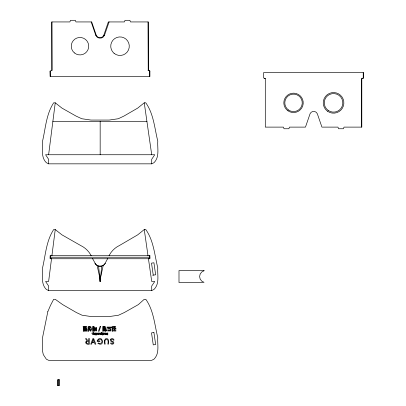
<?xml version="1.0" encoding="UTF-8"?>
<svg xmlns="http://www.w3.org/2000/svg" width="406" height="406" viewBox="0 0 406 406"><rect width="100%" height="100%" fill="white"/><g stroke="black" fill="none" stroke-linecap="round" stroke-linejoin="round"><path stroke-width="0.61" d="M107.752 258.449L104.444 264.529L101.733 266.113L100.165 281.485L98.597 266.128L95.872 264.57L92.507 258.485M48.618 154.742L55.241 102.819L53.663 102.819C46.203 114.259 45.589 128.154 42.554 141.1C43.051 148.363 40.504 156.924 46.345 162.704L48.618 163.841L151.712 163.841L153.986 162.704C159.827 156.924 157.279 148.363 157.777 141.1C154.534 128.113 153.757 114.086 145.805 102.819L144.247 102.819L137.67 108.123L123.901 116.086L118.273 118.74L109.219 120.064L90.985 120.064L81.804 118.74L76.064 116.086L61.991 108.123L55.241 102.819M50.339 258.744L50.314 255.714M51.572 258.338L48.618 281.485L45.589 281.485L48.618 286.032L48.618 290.584L151.712 290.584L153.986 289.448C159.827 283.667 157.279 275.106 157.777 267.843C154.534 254.856 153.757 240.824 145.805 229.563L144.247 229.563L137.67 234.866L119.486 245.478A22.716 22.716 0 0 0 109.574 254.704L109.052 255.775M51.892 255.836L55.241 229.563L53.663 229.563C46.203 241.002 45.589 254.897 42.554 267.843C43.051 275.106 40.504 283.667 46.345 289.448L48.618 290.584M149.712 258.744L149.687 255.714M103.195 265.499L100.556 277.643L100.556 281.485L99.774 281.485L99.774 277.648L97.13 265.529M91.177 21.939L95.77 35.276L96.273 35.276A4.055 4.055 0 0 0 103.753 35.276L108.346 21.939L124.424 21.939L125.028 20.3L129.879 20.3L130.488 21.939L148.266 21.939L148.266 70.451L149.905 71.055L149.905 76.516L50.121 76.516L50.121 71.055L51.953 70.451L51.953 21.939M95.77 35.276A4.725 4.725 0 0 0 104.494 35.276L109.087 21.939M361.589 127.114L361.589 78.602L363.446 77.993L363.446 72.537L263.656 72.537L263.656 77.993L265.296 78.602L265.296 127.114L283.429 127.114L284.033 128.753L288.884 128.753L289.493 127.114L305.469 127.114L310.062 113.771A3.943 3.943 0 0 1 317.335 113.771L321.928 127.114L337.959 127.114L338.568 128.753L343.42 128.753L344.024 127.114L361.807 127.114L361.807 78.602L363.446 77.993M152.651 275.222L155.65 274.791L153.925 262.789L151.524 263.134L153.25 275.136M101.733 266.113L98.597 266.128M103.753 35.276L104.494 35.276M51.953 70.451L51.755 21.939L69.888 21.939L70.497 20.3L75.349 20.3L75.952 21.939L91.68 21.939L96.273 35.276M148.048 21.939L148.266 70.451M50.121 71.055L50.314 76.516M148.048 70.451L149.905 71.055M52.871 121.389L146.916 121.389M50.121 257.231L149.905 257.231M264.397 78.196L265.488 78.602M55.241 229.563L61.991 234.866L80.591 245.478A22.893 22.893 0 0 1 90.65 254.729L91.177 255.805M144.247 102.819L151.712 154.742M144.247 229.563L148.023 255.836M148.383 258.338L151.712 281.485L154.742 281.485L151.712 286.032L151.712 290.584M363.228 72.537L363.228 77.993M151.712 163.841L151.712 159.294L154.742 154.742L45.589 154.742L48.618 159.294L48.618 163.841M149.687 71.055L149.687 76.516M100.165 121.389L100.165 154.742M58.834 379.757L58.834 385.7M58.048 379.757L58.048 385.7M105.403 263.271A6.065 6.065 0 0 1 94.902 263.316M101.515 334.326L101.195 334.453C100.14 332.027 103.459 331.966 101.591 333.118C102.86 332.428 102.677 335.199 101.515 334.326M95.1 333.011L94.288 333.159L94.136 334.001L94.446 334.437L95.08 334.311L95.08 334.986L95.41 334.986L95.41 333.011L95.1 333.011M106.347 333.636L106.534 334.686L107.808 334.894L107.808 333.011L106.778 333.067L106.347 333.636M106.682 333.696L106.808 334.493L107.478 334.615L107.478 333.296L106.682 333.696M97.739 333.859C97.851 334.95 96.247 333.889 96.785 334.986L96.455 334.986L96.455 333.011L97.521 333.082L97.739 333.859M104.535 340.228L104.499 344.11L105.2 344.11C103.322 337.675 109.706 337.675 107.823 344.11L108.524 344.11L108.488 340.233L107.971 339.147L106.94 338.589L105.687 338.695L104.535 340.228M97.232 340.629L97.227 341.583L99.861 341.583L99.861 340.928L97.887 340.928C97.953 339.243 100.302 338.67 101.363 339.837A2.076 2.076 0 0 1 101.931 340.944L101.931 341.837A2.076 2.076 0 0 1 101.363 342.948L99.861 343.562L98.359 342.918L97.856 343.42C105.925 347.744 101.86 332.869 97.232 340.629M113.776 329.956L113.751 331.047L115.903 331.047L115.903 330.489C113.355 331.26 114.68 328.967 116.111 328.982L115.872 328.459L114.832 328.885L113.776 329.956M100.475 333.864L99.957 334.118L99.891 333.011L99.561 333.011L99.876 334.453A0.655 0.655 0 0 0 100.302 334.437L100.805 334.453L100.805 333.011L100.475 333.011L100.475 333.864M110.376 339.786C109.727 341.933 113.304 341.37 113.081 343.09L112.178 343.562L111.163 342.857L110.508 343.131C110.995 344.582 113.457 344.598 113.837 343.07C114.365 340.979 110.706 341.649 111.132 339.756C111.696 338.797 113.223 339.269 113.396 340.299L114.061 340.025C113.731 338.269 110.828 338.005 110.376 339.786M90.99 330.149L90.964 331.118L90.294 331.118L90.233 329.987L89.198 329.099L89.564 328.642L90.604 329.474L91.72 328.474L92.116 328.956L90.99 330.149M94.471 333.493C94.431 335.326 95.76 332.727 94.471 333.493M103.434 333.326C104.961 334.503 103.124 334.011 103.992 334.483C105.651 334.27 102.657 332.915 104.454 333.422C104.865 332.91 103.535 332.803 103.434 333.326M96.801 333.488L96.856 334.108L97.394 333.976A1.416 1.416 0 0 0 97.394 333.493L96.801 333.488M101.541 333.514L101.596 334.108L102.134 333.976A1.299 1.299 0 0 0 102.134 333.519L101.541 333.514M85.818 341.953C85.164 344.014 87.94 344.638 89.401 344.176L89.401 338.553L88.675 338.553L88.675 340.832L87.874 340.832L86.361 338.553C83.56 338.178 89.041 340.842 85.818 341.953M98.937 333.915C98.643 334.772 97.679 333.356 98.937 333.915M105.753 333.915C105.459 334.772 104.494 333.356 105.753 333.915M86.539 342.116C86.097 343.39 87.762 343.745 88.675 343.486L88.675 341.507L87.107 341.578L86.539 342.116M47.827 311.615L42.554 337.579L42.554 351.226L43.315 354.636L46.345 359.183L48.618 360.32L151.712 360.32L153.986 359.183C159.827 353.403 157.279 344.841 157.777 337.579C154.534 324.597 153.757 310.565 145.805 299.298L144.247 299.298L138.339 304.607L124.272 312.564L118.527 315.218L109.346 316.543L91.111 316.543L82.058 315.218L76.429 312.564L62.666 304.607L55.241 299.298L53.663 299.298L50.461 305.459L47.827 311.615M99.247 333.976L98.348 334.442L97.973 333.615C99.216 334.067 99.039 332.94 98.145 333.382C97.785 332.818 99.277 332.844 99.242 333.483A2.035 2.035 0 0 1 99.247 333.976M106.062 333.976L105.164 334.442L104.789 333.615C106.032 334.067 105.854 332.94 104.961 333.382C104.606 332.818 106.093 332.844 106.057 333.483A2.035 2.035 0 0 1 106.062 333.976M104.829 329.058C105.205 330.687 106.656 328.149 104.829 329.058M93.278 333.387L92.938 334.453L92.588 334.453L93.334 332.412L93.644 332.524L93.456 332.996L93.969 334.453L93.603 334.453L93.278 333.387M100.688 326.531L99.074 331.271L98.43 331.271L100.049 326.531L100.688 326.531M92.116 342.654L91.563 344.176L90.766 344.176L92.883 338.553L93.7 338.553L95.821 344.176L95.019 344.176L94.481 342.654L92.116 342.654M93.278 339.441L92.36 341.979L94.228 341.979L93.278 339.441M104.251 328.824L104.195 328.982A1.431 1.431 0 0 0 104.195 329.479L105.321 330.139L106.453 329.479A1.431 1.431 0 0 0 106.453 328.982L105.58 328.337L104.251 328.824M103.393 327.063C104.266 328.83 106.205 326.028 103.393 327.063M88.153 326.86L88.066 327.043A1.563 1.563 0 0 0 88.066 327.688L89.553 328.413L91.045 327.688A1.563 1.563 0 0 0 91.045 327.043L89.868 326.333L88.153 326.86M102.794 326.805L102.713 326.967A1.259 1.259 0 0 0 102.713 327.52L104.21 328.18L105.707 327.52A1.259 1.259 0 0 0 105.707 326.967L104.21 326.312L102.794 326.805M88.757 327.129L88.701 327.211A0.543 0.543 0 0 0 88.701 327.52L89.553 327.875L90.411 327.52A0.543 0.543 0 0 0 90.411 327.211L89.553 326.855L88.757 327.129M153.925 332.524L151.524 332.869L153.25 344.877L155.65 344.532L153.925 332.524M84.95 329.038L84.275 329.083L84.316 329.591L84.864 329.555L84.864 330.606L84.448 330.606L84.448 331.129L87.148 331.129L87.148 330.606L86.711 330.606L86.711 329.505L87.178 329.505L87.178 328.982L84.95 329.038M86.077 329.51L85.504 329.525L85.504 330.606L86.077 330.606L86.077 329.51M149.905 255.714L50.121 255.714L50.121 258.744L149.905 258.744L149.905 255.714M204.04 270.584L178.995 270.584L178.995 282.53L204.04 282.327A5.973 5.973 0 0 1 204.04 270.787L204.04 270.584M86.336 326.414L83.149 326.414L83.149 326.937L85.702 326.937L85.702 327.297L83.291 327.297L83.291 328.667L86.361 328.667L86.361 328.149L83.93 328.149L83.93 327.794L86.336 327.794L86.336 326.414M93.228 326.46L92.598 326.46L92.598 331.316L93.228 331.316L93.228 329.596L93.654 329.596L93.654 331.22L94.283 331.22L94.283 326.698L93.654 326.698L93.654 329.027L93.228 329.027L93.228 326.46M115.289 326.46L112.203 326.46L112.203 328.378L115.289 328.378L115.289 326.46M114.634 327.008L112.853 327.008L112.853 327.83L114.634 327.83L114.634 327.008M111.488 327.074L107.037 327.074L107.037 327.632L108.93 327.632L108.93 328.576L107.605 328.576L107.605 329.134L110.259 329.134L110.259 330.372L107.666 330.372L107.666 330.931L110.914 330.931L110.914 328.576L109.59 328.576L109.59 327.632L111.488 327.632L111.488 327.074M96.684 327.743L94.705 327.743L94.705 330.895L95.334 330.895L95.334 329.824L96.06 329.824L96.06 330.895L96.684 330.895L96.684 327.743M96.06 328.297L95.334 328.297L95.334 329.271L96.06 329.271L96.06 328.297M103.352 328.256L102.703 328.256L102.703 331.316L103.352 331.316L103.352 330.144L103.946 330.144L103.946 329.586L103.352 329.586L103.352 329.22L103.946 329.22L103.946 328.662L103.352 328.662L103.352 328.256M88.711 328.439L88.051 328.439L88.051 331.316L88.711 331.316L88.711 330.337L89.564 330.337L89.564 329.779L88.711 329.779L88.711 328.439M112.858 328.596L112.203 328.596L112.203 331.316L112.858 331.316L112.858 328.596M83.951 328.885L83.291 328.885L83.291 331.316L83.951 331.316L83.951 328.885M106.717 330.296L103.916 330.296L103.916 330.849L104.997 330.849L104.997 331.372L105.656 331.372L105.656 330.849L106.717 330.849L106.717 330.296M92.263 332.895L91.934 333.235L92.263 332.895M103.129 333.011L102.799 333.011L102.799 334.453L103.129 334.453L103.129 333.011M103.139 334.661L102.794 335.016L103.139 334.661M59.322 379.757L57.566 379.757L57.566 385.7L59.322 385.7L59.322 379.757M114.101 53.343A9.277 9.277 0 0 0 129.159 47.741A9.277 9.277 0 0 0 116.776 37.499A9.277 9.277 0 0 0 114.101 53.343M74.42 52.917A8.734 8.734 0 0 0 88.599 47.654A8.734 8.734 0 0 0 76.947 38.007A8.734 8.734 0 0 0 74.42 52.917M327.576 111.259A10.307 10.307 0 0 0 343.816 103.829A10.307 10.307 0 0 0 329.261 93.481A10.307 10.307 0 0 0 327.576 111.259M328.175 110.417A9.277 9.277 0 0 0 342.786 103.728A9.277 9.277 0 0 0 329.687 94.42A9.277 9.277 0 0 0 328.175 110.417M287.91 110.767A9.703 9.703 0 0 0 303.186 103.763A9.703 9.703 0 0 0 289.483 94.035A9.703 9.703 0 0 0 287.91 110.767M288.473 109.975A8.734 8.734 0 0 0 302.221 103.672A8.734 8.734 0 0 0 289.884 94.918A8.734 8.734 0 0 0 288.473 109.975"/></g></svg>
